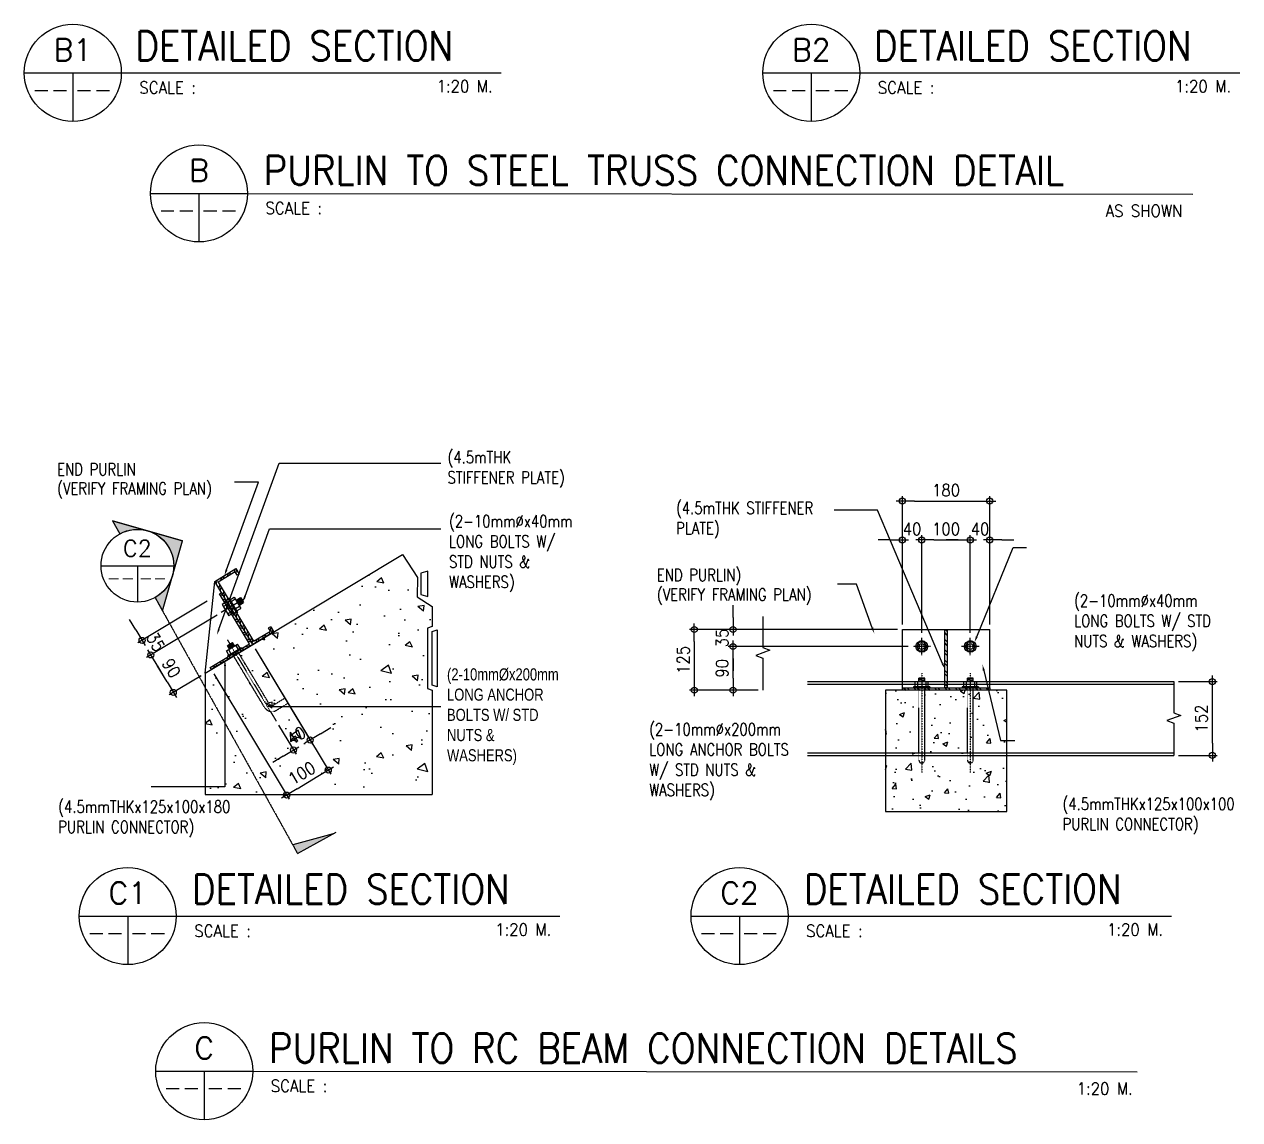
# Model space of a CAD drawing. Header units: millimetres. Extents: x -1 to 5622, y 0 to 9442.
# Drawn here: x 397 to 5408, y 0 to 4514 of the extents above; entities that cross this region are included whole.
import ezdxf
from ezdxf.enums import TextEntityAlignment as Align

# ---------------------------------------------------------------- set-up
doc = ezdxf.new("R2010")
doc.units = ezdxf.units.MM
for name, pattern in [('CENTER2', [1.125, 0.75, -0.125, 0.125, -0.125]), ('HIDDEN', [0.375, 0.25, -0.125]), ('PHANTOM', [2.5, 1.25, -0.25, 0.25, -0.25, 0.25, -0.25])]:
    doc.linetypes.add(name, pattern=pattern)
for name, color, linetype in [('1R', 1, 'Continuous'), ('4C', 4, 'Continuous'), ('8G', 8, 'Continuous'), ('S-ANNO-DIMS', 1, 'Continuous'), ('S-ANNO-TEXT', 3, 'Continuous'), ('S-BEAM-CONC', 3, 'Continuous'), ('S-BEAM-CONC-PATT', 181, 'Continuous'), ('S-BOLT', 2, 'Continuous'), ('S-MCUT', 1, 'Continuous'), ('S-PLTE', 3, 'Continuous'), ('S-PRLN-SECT', 5, 'Continuous'), ('TG', 3, 'Continuous'), ('TITLE', 7, 'Continuous')]:
    doc.layers.add(name, color=color, linetype=linetype)
doc.styles.add('2T-10', font='romans.shx', dxfattribs={"width": 0.8, "height": 25})
doc.styles.add('ROMANS', font='romans.shx', dxfattribs={"width": 0.9})
doc.dimstyles.new('DIM20', dxfattribs={"dimscale": 20, "dimtxt": 2.5, "dimasz": 2.5, "dimexe": 1, "dimexo": 1, "dimgap": 1, "dimtad": 1, "dimdec": 0, "dimzin": 0, "dimdsep": 46, "dimtxsty": 'ROMANS', "dimblk": 'DIM1', "dimcen": 1, "dimclrd": 8, "dimclre": 8, "dimclrt": 3, "dimadec": 0, "dimazin": 0, "dimtfac": 1, "dimtdec": 0, "dimtofl": 0, "dimtmove": 0, "dimatfit": 3, "dimfxl": 1, "dimtolj": 1, "dimtzin": 0, "dimarcsym": 0})

# ---------------------------------------------------------------- blocks, each defined once
blk = doc.blocks.new('S-STLCUT')
at = {"layer": 'S-MCUT'}
blk.add_lwpolyline([(0, 1), (0, 0.578), (0.095, 0.542), (-0.095, 0.472), (0, 0.436), (0, 0)], dxfattribs=at)
blk = doc.blocks.new('S-BOLT')
at = {"layer": 'S-BOLT', "color": 8, "linetype": 'CENTER2', "ltscale": 0.3}
for p, q in [((2.4, 0), (-2.4, 0)), ((0, -2.4), (0, 2.4))]:
    blk.add_line(p, q, dxfattribs=at)
at = {"layer": 'S-BOLT'}
blk.add_lwpolyline([(1.38, 0), (0.69, 1.19), (-0.69, 1.19), (-1.38, 0), (-0.69, -1.19), (0.69, -1.19)], close=True, dxfattribs=at)
at = {"layer": 'S-BOLT', "color": 1}
blk.add_circle((0, 0), 1.6, dxfattribs=at)
at = {"layer": 'S-BOLT'}
blk.add_circle((0, 0), 0.8, dxfattribs=at)
blk = doc.blocks.new('DIM1')
at = {"color": 0}
blk.add_line((-1, 0), (0.5, 0), dxfattribs=at)
at = {"color": 3}
blk.add_circle((0, 0), 0.25, dxfattribs=at)
blk = doc.blocks.new('*D47')
at = {"layer": 'DEFPOINTS', "color": 0, "transparency": 16777216}
for p in [(4017.4, 2020.1), (3159.2, 1770.1), (3442.4, 1770.1)]:
    blk.add_point(p, dxfattribs=at)
at = {"layer": 'S-ANNO-DIMS', "color": 8, "lineweight": -2, "transparency": 16777216}
for p, q in [((3997.4, 2020.1), (3139.2, 2020.1)), ((3159.2, 1970.1), (3159.2, 1820.1)), ((3422.4, 1770.1), (3139.2, 1770.1))]:
    blk.add_line(p, q, dxfattribs=at)
at = {"layer": 'S-ANNO-DIMS', "color": 8, "lineweight": -2, "transparency": 16777216, "xscale": 50, "yscale": 50, "zscale": 50}
for p, rotation in [((3159.2, 2020.1), 90), ((3159.2, 1770.1), 270)]:
    blk.add_blockref('DIM1', p, dxfattribs=dict(at, rotation=rotation))
at = {"layer": 'S-ANNO-DIMS', "color": 3, "transparency": 16777216, "insert": (3114.2, 1895.1), "char_height": 50, "attachment_point": 5, "rotation": 90, "style": 'ROMANS'}
blk.add_mtext('\\A1;125', dxfattribs=at)
blk = doc.blocks.new('*D48')
at = {"layer": 'DEFPOINTS', "color": 0, "transparency": 16777216}
for p in [(4377.4, 2389.3), (4377.4, 2020.1), (4297.4, 1986.1)]:
    blk.add_point(p, dxfattribs=at)
at = {"layer": 'S-ANNO-DIMS', "color": 8, "lineweight": -2, "transparency": 16777216}
for p, q in [((4297.4, 2006.1), (4297.4, 2409.3)), ((4377.4, 2040.1), (4377.4, 2409.3)), ((4247.4, 2389.3), (4197.4, 2389.3)), ((4427.4, 2389.3), (4477.4, 2389.3))]:
    blk.add_line(p, q, dxfattribs=at)
at = {"layer": 'S-ANNO-DIMS', "color": 8, "lineweight": -2, "transparency": 16777216, "xscale": 50, "yscale": 50, "zscale": 50}
blk.add_blockref('DIM1', (4297.4, 2389.3), dxfattribs=at)
at = {"layer": 'S-ANNO-DIMS', "color": 8, "lineweight": -2, "transparency": 16777216, "xscale": 50, "yscale": 50, "zscale": 50, "rotation": 180}
blk.add_blockref('DIM1', (4377.4, 2389.3), dxfattribs=at)
at = {"layer": 'S-ANNO-DIMS', "color": 3, "transparency": 16777216, "insert": (4337.4, 2434.3), "char_height": 50, "attachment_point": 5, "style": 'ROMANS'}
blk.add_mtext('\\A1;40', dxfattribs=at)
blk = doc.blocks.new('*D49')
at = {"layer": 'DEFPOINTS', "color": 0, "transparency": 16777216}
for p in [(4297.4, 2389.3), (4097.4, 1986.1), (4297.4, 1986.1)]:
    blk.add_point(p, dxfattribs=at)
at = {"layer": 'S-ANNO-DIMS', "color": 8, "lineweight": -2, "transparency": 16777216}
for p, q in [((4097.4, 2006.1), (4097.4, 2409.3)), ((4297.4, 2006.1), (4297.4, 2409.3)), ((4147.4, 2389.3), (4247.4, 2389.3))]:
    blk.add_line(p, q, dxfattribs=at)
at = {"layer": 'S-ANNO-DIMS', "color": 8, "lineweight": -2, "transparency": 16777216, "xscale": 50, "yscale": 50, "zscale": 50, "rotation": 180}
blk.add_blockref('DIM1', (4097.4, 2389.3), dxfattribs=at)
at = {"layer": 'S-ANNO-DIMS', "color": 8, "lineweight": -2, "transparency": 16777216, "xscale": 50, "yscale": 50, "zscale": 50}
blk.add_blockref('DIM1', (4297.4, 2389.3), dxfattribs=at)
at = {"layer": 'S-ANNO-DIMS', "color": 3, "transparency": 16777216, "insert": (4197.4, 2434.3), "char_height": 50, "attachment_point": 5, "style": 'ROMANS'}
blk.add_mtext('\\A1;100', dxfattribs=at)
blk = doc.blocks.new('*D50')
at = {"layer": 'DEFPOINTS', "color": 0, "transparency": 16777216}
for p in [(4377.4, 2549.3), (4017.4, 2020.1), (4377.4, 2020.1)]:
    blk.add_point(p, dxfattribs=at)
at = {"layer": 'S-ANNO-DIMS', "color": 8, "lineweight": -2, "transparency": 16777216}
for p, q in [((4017.4, 2040.1), (4017.4, 2569.3)), ((4377.4, 2040.1), (4377.4, 2569.3)), ((4067.4, 2549.3), (4327.4, 2549.3))]:
    blk.add_line(p, q, dxfattribs=at)
at = {"layer": 'S-ANNO-DIMS', "color": 8, "lineweight": -2, "transparency": 16777216, "xscale": 50, "yscale": 50, "zscale": 50, "rotation": 180}
blk.add_blockref('DIM1', (4017.4, 2549.3), dxfattribs=at)
at = {"layer": 'S-ANNO-DIMS', "color": 8, "lineweight": -2, "transparency": 16777216, "xscale": 50, "yscale": 50, "zscale": 50}
blk.add_blockref('DIM1', (4377.4, 2549.3), dxfattribs=at)
at = {"layer": 'S-ANNO-DIMS', "color": 3, "transparency": 16777216, "insert": (4197.4, 2594.3), "char_height": 50, "attachment_point": 5, "style": 'ROMANS'}
blk.add_mtext('\\A1;180', dxfattribs=at)
blk = doc.blocks.new('*D51')
at = {"layer": 'DEFPOINTS', "color": 0, "transparency": 16777216}
for p in [(4097.4, 2389.3), (4017.4, 2020.1), (4097.4, 1986.1)]:
    blk.add_point(p, dxfattribs=at)
at = {"layer": 'S-ANNO-DIMS', "color": 8, "lineweight": -2, "transparency": 16777216}
for p, q in [((4017.4, 2040.1), (4017.4, 2409.3)), ((4097.4, 2006.1), (4097.4, 2409.3)), ((3967.4, 2389.3), (3917.4, 2389.3)), ((4147.4, 2389.3), (4197.4, 2389.3))]:
    blk.add_line(p, q, dxfattribs=at)
at = {"layer": 'S-ANNO-DIMS', "color": 8, "lineweight": -2, "transparency": 16777216, "xscale": 50, "yscale": 50, "zscale": 50}
blk.add_blockref('DIM1', (4017.4, 2389.3), dxfattribs=at)
at = {"layer": 'S-ANNO-DIMS', "color": 8, "lineweight": -2, "transparency": 16777216, "xscale": 50, "yscale": 50, "zscale": 50, "rotation": 180}
blk.add_blockref('DIM1', (4097.4, 2389.3), dxfattribs=at)
at = {"layer": 'S-ANNO-DIMS', "color": 3, "transparency": 16777216, "insert": (4057.4, 2434.3), "char_height": 50, "attachment_point": 5, "style": 'ROMANS'}
blk.add_mtext('\\A1;40', dxfattribs=at)
blk = doc.blocks.new('*D52')
at = {"layer": 'DEFPOINTS', "color": 0, "transparency": 16777216}
for p in [(3319.2, 2020.1), (4017.4, 2020.1), (4061.4, 1950.1)]:
    blk.add_point(p, dxfattribs=at)
at = {"layer": 'S-ANNO-DIMS', "color": 8, "lineweight": -2, "transparency": 16777216}
for p, q in [((3319.2, 2070.1), (3319.2, 2120.1)), ((3997.4, 2020.1), (3299.2, 2020.1)), ((4041.4, 1950.1), (3299.2, 1950.1)), ((3319.2, 1900.1), (3319.2, 1850.1))]:
    blk.add_line(p, q, dxfattribs=at)
at = {"layer": 'S-ANNO-DIMS', "color": 8, "lineweight": -2, "transparency": 16777216, "xscale": 50, "yscale": 50, "zscale": 50}
for p, rotation in [((3319.2, 2020.1), 270), ((3319.2, 1950.1), 90)]:
    blk.add_blockref('DIM1', p, dxfattribs=dict(at, rotation=rotation))
at = {"layer": 'S-ANNO-DIMS', "color": 3, "transparency": 16777216, "insert": (3274.2, 1985.1), "char_height": 50, "attachment_point": 5, "rotation": 90, "style": 'ROMANS'}
blk.add_mtext('\\A1;35', dxfattribs=at)
blk = doc.blocks.new('*D36')
at = {"layer": 'DEFPOINTS', "color": 0, "transparency": 16777216}
for p in [(5136.3, 1805.3), (5295.4, 1805.3), (5136.3, 1501.3)]:
    blk.add_point(p, dxfattribs=at)
at = {"layer": 'S-ANNO-DIMS', "color": 8, "lineweight": -2, "transparency": 16777216}
for p, q in [((5156.3, 1805.3), (5315.4, 1805.3)), ((5295.4, 1551.3), (5295.4, 1755.3)), ((5156.3, 1501.3), (5315.4, 1501.3))]:
    blk.add_line(p, q, dxfattribs=at)
at = {"layer": 'S-ANNO-DIMS', "color": 8, "lineweight": -2, "transparency": 16777216, "xscale": 50, "yscale": 50, "zscale": 50}
for p, rotation in [((5295.4, 1805.3), 90), ((5295.4, 1501.3), 270)]:
    blk.add_blockref('DIM1', p, dxfattribs=dict(at, rotation=rotation))
at = {"layer": 'S-ANNO-DIMS', "color": 3, "transparency": 16777216, "insert": (5250.4, 1653.3), "char_height": 50, "attachment_point": 5, "rotation": 90, "style": 'ROMANS'}
blk.add_mtext('\\A1;152', dxfattribs=at)
blk = doc.blocks.new('*D53')
at = {"layer": 'DEFPOINTS', "color": 0, "transparency": 16777216}
for p in [(3319.2, 1950.1), (4061.4, 1950.1), (3442.4, 1770.1)]:
    blk.add_point(p, dxfattribs=at)
at = {"layer": 'S-ANNO-DIMS', "color": 8, "lineweight": -2, "transparency": 16777216}
for p, q in [((4041.4, 1950.1), (3299.2, 1950.1)), ((3319.2, 1820.1), (3319.2, 1900.1)), ((3422.4, 1770.1), (3299.2, 1770.1))]:
    blk.add_line(p, q, dxfattribs=at)
at = {"layer": 'S-ANNO-DIMS', "color": 8, "lineweight": -2, "transparency": 16777216, "xscale": 50, "yscale": 50, "zscale": 50}
for p, rotation in [((3319.2, 1950.1), 90), ((3319.2, 1770.1), 270)]:
    blk.add_blockref('DIM1', p, dxfattribs=dict(at, rotation=rotation))
at = {"layer": 'S-ANNO-DIMS', "color": 3, "transparency": 16777216, "insert": (3274.2, 1860.1), "char_height": 50, "attachment_point": 5, "rotation": 90, "style": 'ROMANS'}
blk.add_mtext('\\A1;90', dxfattribs=at)
blk = doc.blocks.new('*D37')
at = {"layer": 'DEFPOINTS', "color": 0, "transparency": 16777216}
for p in [(1339.2, 1958.1), (1435.1, 1643.1), (1575.5, 1564.8)]:
    blk.add_point(p, dxfattribs=at)
at = {"layer": 'S-ANNO-DIMS', "color": 8, "lineweight": -2, "transparency": 16777216}
for p, q in [((1349.5, 1940.9), (1585.8, 1547.7)), ((1445.4, 1626), (1517.2, 1506.5)), ((1618.4, 1590.6), (1661.2, 1616.3)), ((1464.1, 1497.8), (1421.2, 1472.1))]:
    blk.add_line(p, q, dxfattribs=at)
at = {"layer": 'S-ANNO-DIMS', "color": 8, "lineweight": -2, "transparency": 16777216, "xscale": 50, "yscale": 50, "zscale": 50}
for p, rotation in [((1575.5, 1564.8), 210.9999999989224), ((1506.9, 1523.6), 30.99999999892235)]:
    blk.add_blockref('DIM1', p, dxfattribs=dict(at, rotation=rotation))
at = {"layer": 'S-ANNO-DIMS', "color": 3, "transparency": 16777216, "insert": (1518, 1582.8), "char_height": 50, "attachment_point": 5, "rotation": 31, "style": 'ROMANS'}
blk.add_mtext('\\A1;40', dxfattribs=at)
blk = doc.blocks.new('*D54')
at = {"layer": 'DEFPOINTS', "color": 0, "transparency": 16777216}
for p in [(1339.2, 1958.1), (1167.8, 1855.1), (1650, 1440.8)]:
    blk.add_point(p, dxfattribs=at)
at = {"layer": 'S-ANNO-DIMS', "color": 8, "lineweight": -2, "transparency": 16777216}
for p, q in [((1349.5, 1940.9), (1660.3, 1423.7)), ((1178.1, 1837.9), (1488.9, 1320.7)), ((1521.4, 1363.6), (1607.1, 1415.1))]:
    blk.add_line(p, q, dxfattribs=at)
at = {"layer": 'S-ANNO-DIMS', "color": 8, "lineweight": -2, "transparency": 16777216, "xscale": 50, "yscale": 50, "zscale": 50}
for p, rotation in [((1650, 1440.8), 30.99999999892233), ((1478.6, 1337.8), 210.9999999989224)]:
    blk.add_blockref('DIM1', p, dxfattribs=dict(at, rotation=rotation))
at = {"layer": 'S-ANNO-DIMS', "color": 3, "transparency": 16777216, "insert": (1541.1, 1427.9), "char_height": 50, "attachment_point": 5, "rotation": 31, "style": 'ROMANS'}
blk.add_mtext('\\A1;100', dxfattribs=at)
blk = doc.blocks.new('*D55')
at = {"layer": 'DEFPOINTS', "color": 0, "transparency": 16777216}
for p in [(1167.6, 2146.6), (1208.8, 2089.7), (882.5, 1975.3)]:
    blk.add_point(p, dxfattribs=at)
at = {"layer": 'S-ANNO-DIMS', "color": 8, "lineweight": -2, "transparency": 16777216}
for p, q in [((1150.5, 2136.3), (865.3, 1965)), ((856.7, 2018.1), (831, 2061)), ((1191.6, 2079.4), (901.4, 1905)), ((944.3, 1872.4), (970, 1829.6))]:
    blk.add_line(p, q, dxfattribs=at)
at = {"layer": 'S-ANNO-DIMS', "color": 8, "lineweight": -2, "transparency": 16777216, "xscale": 50, "yscale": 50, "zscale": 50}
for p, rotation in [((882.5, 1975.3), 301.0000000001846), ((918.5, 1915.3), 121.0000000001846)]:
    blk.add_blockref('DIM1', p, dxfattribs=dict(at, rotation=rotation))
at = {"layer": 'S-ANNO-DIMS', "color": 3, "transparency": 16777216, "insert": (939.1, 1968.5), "char_height": 50, "attachment_point": 5, "rotation": 301, "style": 'ROMANS'}
blk.add_mtext('\\A1;35', dxfattribs=at)
blk = doc.blocks.new('*D56')
at = {"layer": 'DEFPOINTS', "color": 0, "transparency": 16777216}
for p in [(1208.8, 2089.7), (918.5, 1915.3), (1142.6, 1839.9)]:
    blk.add_point(p, dxfattribs=at)
at = {"layer": 'S-ANNO-DIMS', "color": 8, "lineweight": -2, "transparency": 16777216}
for p, q in [((1191.6, 2079.4), (901.4, 1905)), ((985.5, 1803.8), (944.3, 1872.4)), ((1125.5, 1829.6), (994.1, 1750.7))]:
    blk.add_line(p, q, dxfattribs=at)
at = {"layer": 'S-ANNO-DIMS', "color": 8, "lineweight": -2, "transparency": 16777216, "xscale": 50, "yscale": 50, "zscale": 50}
for p, rotation in [((918.5, 1915.3), 121.0000000001846), ((1011.2, 1761), 301.0000000001846)]:
    blk.add_blockref('DIM1', p, dxfattribs=dict(at, rotation=rotation))
at = {"layer": 'S-ANNO-DIMS', "color": 3, "transparency": 16777216, "insert": (1003.4, 1861.3), "char_height": 50, "attachment_point": 5, "rotation": 301, "style": 'ROMANS'}
blk.add_mtext('\\A1;90', dxfattribs=at)
blk = doc.blocks.new('CIR')
at = {"layer": 'TITLE', "color": 2}
for p, q in [((0, 0), (20, 0)), ((10, 0), (10, -10))]:
    blk.add_line(p, q, dxfattribs=at)
blk.add_circle((10, 0), 10, dxfattribs=at)
at = {"layer": 'TITLE', "color": 5, "style": 'ROMANS'}
blk.add_attdef('A', text='', height=4.5, dxfattribs=at).set_placement((10, 4.75), align=Align.MIDDLE)
at = {"layer": 'TITLE', "color": 2, "style": 'ROMANS'}
for width, p, p2 in [(1.138397, (1.58, -4.68), (9.3, -4.68)), (1.147089, (10.36, -4.68), (18.14, -4.68))]:
    blk.add_attdef('S-1', text='', height=2.5, dxfattribs=dict(at, width=width)).set_placement(p, p2, align=Align.FIT)

msp = doc.modelspace()

# ---------------------------------------------------------------- hatches: boundary and pattern name
at = {"layer": '1R'}
h = msp.add_hatch(dxfattribs=at)
h.set_pattern_fill('ANSI32', color=256, scale=60, angle=31, style=0)
h.set_pattern_definition([(76, (111338.617, 41870.92), (-21.831654, 5.4432427), []), (76, (111347.709, 41876.383), (-21.831654, 5.4432427), [])])
h.paths.add_polyline_path([(1412.9, 2032.7), (1426.3, 2010.4), (1339.2, 1958.1), (1182.6, 2218.6), (1269.7, 2271), (1283.1, 2248.7), (1274.6, 2243.5), (1266.3, 2257.3), (1196.4, 2215.2), (1342.6, 1971.8), (1412.6, 2013.8), (1404.3, 2027.5)])
h = msp.add_hatch(dxfattribs=at)
h.set_pattern_fill('ANSI32', color=256, scale=60, angle=90, style=0)
h.set_pattern_definition([(166, (1132.643, 1833.945), (-5.4432, -21.8317), []), (166, (1127.18, 1843.037), (-5.4432, -21.8317), [])])
h.paths.add_polyline_path([(1210.5, 2172.4), (1201.9, 2167.2), (1325.5, 1961.5), (1162.6, 1863.6), (1167.8, 1855.1), (1339.2, 1958.1)])
h = msp.add_hatch(dxfattribs=at)
h.set_pattern_fill('ANSI32', color=256, scale=80, angle=90, style=0)
h.set_pattern_definition([(135, (-814.345, -325.923), (-21.2132, -21.2132), []), (135, (-814.345, -311.78), (-21.2132, -21.2132), [])])
h.paths.add_polyline_path([(4202.4, 2020.1), (4192.4, 2020.1), (4192.4, 1780.1), (4202.4, 1780.1)])
h = msp.add_hatch(dxfattribs=at)
h.set_pattern_fill('ANSI32', color=256, scale=80, angle=90, style=0)
h.set_pattern_definition([(135, (1829.942, -58.046), (-21.2132, -21.2132), []), (135, (1829.942, -43.904), (-21.2132, -21.2132), [])])
h.paths.add_polyline_path([(4017.4, 1780.1), (4377.4, 1780.1), (4377.4, 1770.1), (4017.4, 1770.1)])
at = {"layer": 'S-BEAM-CONC-PATT'}
h = msp.add_hatch(dxfattribs=at)
h.set_pattern_fill('AR-CONC', color=8, scale=40, style=0)
h.set_pattern_definition([(169.105, (936.22, 2151.9), (-117.623, 262.886), [30, -330]), (114.105, (936.22, 2151.9), (-235.89, -194.843), [24, -264]), (219.557, (926.42, 2173.8), (-353.51, 68.04), [25.496, -280.457]), (165.29, (866.32, 2112.98), (-149.8, 405.2), [45, -495]), (215.74, (853.84, 2146.74), (-522.3, 137.13), [38.24, -420.69]), (110.29, (866.3, 2112.98), (-522.3, 137.13), [36, -396]), (140.105, (864.34, 2157.65), (24.574, 286.95), [30, -330]), (85.105, (864.34, 2157.65), (-300.774, -56.05), [24, -264]), (190.557, (866.4, 2181.57), (-276.2, 230.897), [25.496, -280.457]), (156.605, (936.22, 2151.89), (-118.7094, -60.52), [0, -260.8, 0, -268, 0, -265]), (126.605, (936.22, 2151.89), (-189.028, 15.201), [0, -152.8, 0, -254.8, 0, -101]), (86.605, (979.61, 2073.95), (-95.981, 190.955), [0, -100, 0, -312, 0, -414]), (76.605, (999.06, 2039), (-148.454, 184.341), [0, -130, 0, -207.2, 0, -294])])
h.paths.add_polyline_path([(2078.9, 1339.9), (2078.9, 1769.6), (2058.7, 1777.5), (2058.7, 2025.2), (2078.9, 2033.1), (2078.9, 2114.7), (2016.4, 2154.2), (2018, 2234.8), (1955.9, 2328.6), (1142.6, 1839.9), (1142.6, 1339.9)])
h = msp.add_hatch(dxfattribs=at)
h.set_pattern_fill('AR-CONC', color=8, scale=30, style=0)
h.set_pattern_definition([(50, (-814.35, -213.9), (215.178, -18.8256), [22.5, -247.5]), (355, (-814.35, -213.9), (-41.625, 225.658), [18, -198]), (100.4514, (-796.41, -215.47), (173.553, 206.832), [19.122, -210.343]), (46.184, (-814.35, -153.9), (320.172, -49.656), [33.75, -371.25]), (96.6356, (-787.66, -158.04), (280.399, 292.235), [28.683, -315.514]), (351.184, (-814.35, -153.9), (280.399, 292.236), [27, -297]), (21, (-784.35, -168.9), (179.072, -120.7857), [22.5, -247.5]), (326, (-784.35, -168.9), (72.995, 217.545), [18, -198]), (71.4514, (-769.42, -178.97), (252.067, 96.759), [19.122, -210.343]), (37.5, (-814.345, -213.9), (3.648, 99.8682), [0, -195.6, 0, -201, 0, -198.75]), (7.5, (-814.35, -213.9), (78.9209, 118.3235), [0, -114.6, 0, -191.1, 0, -75.75]), (327.5, (-881.245, -213.9), (160.1467, -6.7665), [0, -75, 0, -234, 0, -310.5]), (317.5, (-911.25, -213.9), (174.956, 30.0315), [0, -97.5, 0, -155.4, 0, -220.5])])
h.paths.add_polyline_path([(4447.4, 1270.1), (4447.4, 1770.1), (3947.4, 1770.1), (3947.4, 1270.1)])
at = {"layer": 'TITLE'}
h = msp.add_hatch(color=2, dxfattribs=at)
h.paths.add_polyline_path([(1048.6, 2386.1), (904.3, 2427.2, -0.414214), (1007.5, 2241.9)])
h.paths.add_polyline_path([(904.3, 2427.2), (760.1, 2468.3), (790.3, 2414, -0.198912)])
h.paths.add_polyline_path([(1007.5, 2241.9, -0.198912), (936.2, 2151.9), (966.4, 2097.6)])

# ---------------------------------------------------------------- linework, layer by layer
at = {"layer": '4C'}
msp.add_lwpolyline([(1412.9, 2032.7), (1426.3, 2010.4), (1339.2, 1958.1), (1182.6, 2218.6), (1269.7, 2271), (1283.1, 2248.7), (1274.6, 2243.5), (1266.3, 2257.3), (1196.4, 2215.2), (1342.6, 1971.8), (1412.6, 2013.8), (1404.3, 2027.5)], close=True, dxfattribs=at)
msp.add_lwpolyline([(1339.2, 1958.1), (1167.8, 1855.1), (1162.6, 1863.6), (1325.5, 1961.5), (1201.9, 2167.2), (1210.5, 2172.4)], dxfattribs=at)
at = {"layer": '8G'}
msp.add_line((1306.5, 2148.4), (1208.8, 2089.7), dxfattribs=at)
at = {"layer": '8G', "extrusion": (0, 0, -1)}
for points in [[(-1199.4, 2021.3), (-1448.3, 2705.1), (-2114.8, 2705.1)], [(-1307.1, 2158), (-1407.7, 2434.5), (-2114.8, 2434.5)], [(-4323.9, 1990.1), (-4474.6, 2357.8), (-4528.9, 2357.8)]]:
    msp.add_lwpolyline(points, dxfattribs=at)
at = {"layer": '8G'}
for points in [[(1230.5, 2265.8), (1361.9, 2626.8), (1263, 2626.8)], [(4182.7, 1880.2), (3914.9, 2512.5), (3736.4, 2512.5)], [(3893.1, 2027.2), (3827.7, 2206.7), (3750.1, 2206.7)], [(1224.3, 1869.6), (1224.3, 1371.3), (920.5, 1371.3)], [(4353.1, 1851.6), (4421.4, 1562), (4481.4, 1562)], [(1416.8, 1702.6), (2114.8, 1702.6)], [(4260.4, 1510.5), (3751, 1510.5)], [(4060.4, 1510.5), (3751, 1510.5)]]:
    msp.add_lwpolyline(points, dxfattribs=at)
for points in [[(1234.5, 2264.4), (1222, 2242.3), (1226.6, 2267.2)], [(3897, 2028.6), (3901.6, 2003.7), (3889.2, 2025.8)], [(1220.1, 1869.6), (1224.3, 1894.6), (1228.5, 1869.6)], [(4186.5, 1881.8), (4192.4, 1857.2), (4178.8, 1878.6)], [(4349.1, 1850.6), (4347.4, 1875.9), (4357.2, 1852.5)], [(1416.8, 1698.4), (1391.8, 1702.6), (1416.8, 1706.8)], [(4060.4, 1514.6), (4085.4, 1510.5), (4060.4, 1506.3)], [(4260.4, 1514.6), (4285.4, 1510.5), (4260.4, 1506.3)]]:
    msp.add_solid(points, dxfattribs=at)
at = {"layer": '8G', "extrusion": (0, 0, -1)}
for points in [[(-1303.1, 2159.5), (-1298.5, 2134.6), (-1311, 2156.6)], [(-1195.5, 2022.7), (-1190.9, 1997.8), (-1203.3, 2019.9)], [(-4320.1, 1991.7), (-4314.5, 1967), (-4327.8, 1988.6)]]:
    msp.add_solid(points, dxfattribs=at)
at = {"layer": 'S-BEAM-CONC'}
for p, q in [((1142.6, 1839.9), (1955.9, 2328.6)), ((1142.6, 1839.9), (1182.6, 2218.6)), ((1142.6, 1839.9), (1142.6, 1339.9)), ((1142.6, 1339.9), (2078.9, 1339.9))]:
    msp.add_line(p, q, dxfattribs=at)
msp.add_lwpolyline([(4447.4, 1270.1), (4447.4, 1770.1), (3947.4, 1770.1), (3947.4, 1270.1)], close=True, dxfattribs=at)
at = {"layer": 'S-BOLT', "color": 1}
for p, q in [((1229.2, 2133.3), (1212.1, 2123)), ((1212.1, 2123), (1239.8, 2077)), ((1217, 2114.8), (1234.2, 2125.1)), ((1225.8, 2139.1), (1229.2, 2141.1)), ((1225.8, 2139.1), (1260.4, 2081.5)), ((1229.2, 2141.1), (1263.8, 2083.6)), ((1241.2, 2148.3), (1237.8, 2146.3)), ((1237.8, 2146.3), (1272.4, 2088.8)), ((1241.2, 2148.3), (1275.8, 2090.8)), ((1244.7, 2142.6), (1261.8, 2152.9)), ((1266.7, 2144.7), (1249.6, 2134.4)), ((1261.8, 2152.9), (1289.5, 2106.9)), ((1284.6, 2115), (1267.4, 2104.7)), ((1269.5, 2140.2), (1288.3, 2151.5)), ((1272.3, 2096.5), (1289.5, 2106.9)), ((1281.8, 2119.6), (1300.7, 2130.9)), ((1288.3, 2151.5), (1300.7, 2130.9)), ((1234.9, 2085.1), (1252, 2095.5)), ((1256.9, 2087.3), (1239.8, 2077)), ((1260.4, 2081.5), (1263.8, 2083.6)), ((1275.8, 2090.8), (1272.4, 2088.8)), ((1230.1, 1932.2), (1276.1, 1959.8)), ((1234.6, 1953.5), (1255.2, 1965.9)), ((1263.4, 1952.2), (1255.2, 1965.9)), ((1268, 1954.9), (1278.3, 1937.8)), ((1286.4, 1942.7), (1276.1, 1959.8)), ((1240.4, 1915), (1230.1, 1932.2)), ((1242.8, 1939.8), (1234.6, 1953.5)), ((1234.7, 1911.6), (1292.2, 1946.1)), ((1234.7, 1911.6), (1236.7, 1908.2)), ((1236.7, 1908.2), (1294.2, 1942.7)), ((1238.3, 1937.1), (1248.6, 1919.9)), ((1292.2, 1946.1), (1294.2, 1942.7)), ((4070.6, 1784.1), (4070.6, 1804.1)), ((4124.3, 1804.1), (4070.6, 1804.1)), ((4080.1, 1804.1), (4080.1, 1784.1)), ((4109.4, 1820.1), (4085.4, 1820.1)), ((4085.4, 1804.1), (4085.4, 1820.1)), ((4109.4, 1804.1), (4109.4, 1820.1)), ((4114.7, 1804.1), (4114.7, 1784.1)), ((4124.3, 1784.1), (4124.3, 1804.1)), ((4270.6, 1784.1), (4270.6, 1804.1)), ((4324.3, 1804.1), (4270.6, 1804.1)), ((4280.1, 1804.1), (4280.1, 1784.1)), ((4309.4, 1820.1), (4285.4, 1820.1)), ((4285.4, 1804.1), (4285.4, 1820.1)), ((4309.4, 1804.1), (4309.4, 1820.1)), ((4314.7, 1804.1), (4314.7, 1784.1)), ((4324.3, 1784.1), (4324.3, 1804.1)), ((4063.9, 1784.1), (4063.9, 1780.1)), ((4131, 1784.1), (4063.9, 1784.1)), ((4131, 1780.1), (4063.9, 1780.1)), ((4131, 1784.1), (4131, 1780.1)), ((4263.9, 1784.1), (4263.9, 1780.1)), ((4331, 1784.1), (4263.9, 1784.1)), ((4331, 1780.1), (4263.9, 1780.1)), ((4331, 1784.1), (4331, 1780.1))]:
    msp.add_line(p, q, dxfattribs=at)
at = {"layer": 'S-BOLT', "color": 1, "linetype": 'HIDDEN', "ltscale": 0.01}
for p, q in [((1240.3, 2122.6), (1248.9, 2127.8)), ((1252.7, 2102.1), (1261.3, 2107.2))]:
    msp.add_line(p, q, dxfattribs=at)
at = {"layer": 'S-BOLT', "color": 8}
for p, q in [((1272.7, 2142.1), (1283, 2120.3)), ((1276.5, 2144.4), (1286.9, 2122.6)), ((1280.3, 2146.6), (1290.7, 2124.9)), ((1284, 2148.9), (1294.4, 2127.1)), ((1287.7, 2151.1), (1298.1, 2129.4)), ((1235.9, 1951.4), (1257.7, 1961.7)), ((1238.2, 1947.6), (1259.9, 1958)), ((1240.5, 1943.7), (1262.2, 1954.1)), ((4109.4, 1817.6), (4085.4, 1815.3)), ((4109.4, 1813.2), (4085.4, 1810.9)), ((4109.4, 1808.7), (4085.4, 1806.4)), ((4309.4, 1817.6), (4285.4, 1815.3)), ((4309.4, 1813.2), (4285.4, 1810.9)), ((4309.4, 1808.7), (4285.4, 1806.4))]:
    msp.add_line(p, q, dxfattribs=at)
at = {"layer": 'S-BOLT', "color": 8, "linetype": 'CENTER2', "ltscale": 0.05}
for p, q in [((1234.6, 1976.9), (1435.1, 1643.1)), ((4097.4, 1840.1), (4097.4, 1431.3)), ((4297.4, 1840.1), (4297.4, 1431.3))]:
    msp.add_line(p, q, dxfattribs=at)
at = {"layer": 'S-BOLT', "color": 1, "linetype": 'HIDDEN'}
for p, q in [((1387.1, 1699.8), (1255.2, 1919.3)), ((4109.4, 1482.1), (4109.4, 1780.1)), ((4309.4, 1482.1), (4309.4, 1780.1))]:
    msp.add_line(p, q, dxfattribs=at)
at = {"layer": 'S-BOLT', "color": 1, "linetype": 'HIDDEN', "ltscale": 0.7}
for p, q in [((4085.4, 1482.1), (4085.4, 1780.1)), ((4285.4, 1482.1), (4285.4, 1780.1))]:
    msp.add_line(p, q, dxfattribs=at)
msp.add_lwpolyline([(1387.1, 1699.8, 0.414214), (1436.5, 1687.5), (1484.5, 1716.3), (1472.1, 1736.9), (1424.1, 1708.1, -0.414214), (1407.6, 1712.2), (1275.8, 1931.6)], format="xyb", dxfattribs=at)
at = {"layer": 'S-BOLT', "color": 1, "linetype": 'HIDDEN'}
for centre in [(4097.4, 1482.1), (4297.4, 1482.1)]:
    msp.add_arc(centre, 12, 180, 0, dxfattribs=at)
at = {"layer": 'S-MCUT'}
msp.add_lwpolyline([(1955.9, 2328.6), (2018, 2234.8), (2016.4, 2154.2), (2078.9, 2114.7), (2078.9, 2033.1), (2058.7, 2025.2), (2058.7, 1777.5), (2078.9, 1769.6), (2078.9, 1339.9)], dxfattribs=at)
for points in [[(2061.1, 2260.5), (2032.1, 2252.6), (2032.1, 2163.9), (2061.1, 2156)], [(2078.9, 1791.3), (2078.9, 2011.4), (2099.1, 2019.3), (2099.1, 1783.4)]]:
    msp.add_lwpolyline(points, close=True, dxfattribs=at)
at = {"layer": 'S-PLTE'}
for p, q in [((4017.4, 1780.1), (4017.4, 2020.1)), ((4017.4, 2020.1), (4377.4, 2020.1)), ((4377.4, 1780.1), (4377.4, 2020.1))]:
    msp.add_line(p, q, dxfattribs=at)
at = {"layer": 'S-PLTE', "color": 4}
for points in [[(4202.4, 1780.1), (4192.4, 1780.1), (4192.4, 2020.1), (4202.4, 2020.1)], [(4017.4, 1780.1), (4377.4, 1780.1), (4377.4, 1770.1), (4017.4, 1770.1)]]:
    msp.add_lwpolyline(points, close=True, dxfattribs=at)
at = {"layer": 'S-PRLN-SECT', "color": 3}
for p, q in [((3626.3, 1805.3), (5136.3, 1805.3)), ((3626.3, 1501.3), (5136.3, 1501.3))]:
    msp.add_line(p, q, dxfattribs=at)
at = {"layer": 'S-PRLN-SECT', "color": 2, "linetype": 'HIDDEN'}
for p, q in [((3626.3, 1795.3), (5136.3, 1795.3)), ((3626.3, 1511.3), (5136.3, 1511.3))]:
    msp.add_line(p, q, dxfattribs=at)
at = {"layer": 'TITLE', "color": 2}
for p, q in [((397, 4314.2), (2363.2, 4314.4)), ((3441.9, 4314.2), (5408.2, 4314.4)), ((917.2, 3817.4), (5215.6, 3814.3)), ((760.1, 2468.3), (1048.6, 2386.1)), ((966.4, 2097.6), (1048.6, 2386.1)), ((1671.1, 1178.7), (1503.6, 1132.7)), ((1523.7, 1096.6), (1682.7, 1185.2)), ((623.4, 838.9), (2605, 839.1)), ((3146, 838.9), (5127.5, 839.1)), ((938.7, 200), (4984.8, 196.9))]:
    msp.add_line(p, q, dxfattribs=at)
at = {"layer": 'TITLE', "color": 5, "linetype": 'PHANTOM'}
msp.add_line((936.2, 2151.9), (1523.7, 1096.6), dxfattribs=at)
at = {"layer": 'TITLE', "color": 2}
msp.add_lwpolyline([(936.2, 2151.9), (966.4, 2097.6), (1048.6, 2386.1), (760.1, 2468.3), (790.3, 2414, -1)], format="xyb", close=True, dxfattribs=at)
msp.add_solid([(1503.6, 1132.7), (1523.7, 1096.6), (1503.6, 1132.7), (1682.7, 1185.2)], dxfattribs=at)

# ---------------------------------------------------------------- block references
for name, p, xscale, yscale, zscale in [('S-STLCUT', (3442.4, 1770.1), 304, 304, 304), ('S-BOLT', (4097.4, 1950.1), 15, 15, 15), ('S-BOLT', (4297.4, 1950.1), 15, 15, 15), ('S-STLCUT', (5136.3, 1501.3), 304, 304, 304)]:
    msp.add_blockref(name, p, dxfattribs=dict(xscale=xscale, yscale=yscale, zscale=zscale))
ref = msp.add_blockref('CIR', (397, 4314.2), dxfattribs=dict(at, xscale=20, yscale=20, zscale=20))
ref.add_attrib('A', 'B1', dxfattribs={"color": 5, "height": 90, "style": 'ROMANS'}).set_placement((597, 4409.2), align=Align.MIDDLE)
ref.add_attrib('S-1', '--', dxfattribs={"color": 2, "height": 50, "style": 'ROMANS', "width": 1.351846}).set_placement((428.5, 4220.6), (583, 4220.6), align=Align.FIT)
ref.add_attrib('S-1', '--', dxfattribs={"color": 2, "height": 50, "style": 'ROMANS', "width": 1.362168}).set_placement((604.2, 4220.6), (759.8, 4220.6), align=Align.FIT)
ref = msp.add_blockref('CIR', (3441.9, 4314.2), dxfattribs=dict(at, xscale=20, yscale=20, zscale=20))
ref.add_attrib('A', 'B2', dxfattribs={"color": 5, "height": 90, "style": 'ROMANS'}).set_placement((3641.9, 4409.2), align=Align.MIDDLE)
ref.add_attrib('S-1', '--', dxfattribs={"color": 2, "height": 50, "style": 'ROMANS', "width": 1.351846}).set_placement((3473.5, 4220.6), (3628, 4220.6), align=Align.FIT)
ref.add_attrib('S-1', '--', dxfattribs={"color": 2, "height": 50, "style": 'ROMANS', "width": 1.362168}).set_placement((3649.1, 4220.6), (3804.8, 4220.6), align=Align.FIT)
ref = msp.add_blockref('CIR', (917.2, 3817.4), dxfattribs=dict(at, xscale=20, yscale=20, zscale=20))
ref.add_attrib('A', 'B', dxfattribs={"color": 5, "height": 90, "style": 'ROMANS'}).set_placement((1117.2, 3912.5), align=Align.MIDDLE)
ref.add_attrib('S-1', '--', dxfattribs={"color": 2, "height": 50, "style": 'ROMANS', "width": 1.351846}).set_placement((948.7, 3723.8), (1103.2, 3723.8), align=Align.FIT)
ref.add_attrib('S-1', '--', dxfattribs={"color": 2, "height": 50, "style": 'ROMANS', "width": 1.362168}).set_placement((1124.4, 3723.8), (1280, 3723.8), align=Align.FIT)
ref = msp.add_blockref('CIR', (713.3, 2282.9), dxfattribs=dict(at, xscale=15.00000000000136, yscale=15.00000000000136, zscale=15.00000000000136))
ref.add_attrib('A', 'C2', dxfattribs={"color": 5, "height": 67.5, "style": 'ROMANS'}).set_placement((863.3, 2354.3), align=Align.MIDDLE)
ref.add_attrib('S-1', '--', dxfattribs={"color": 2, "height": 37.5, "style": 'ROMANS', "width": 1.351846}).set_placement((736.9, 2212.8), (852.8, 2212.8), align=Align.FIT)
ref.add_attrib('S-1', '--', dxfattribs={"color": 2, "height": 37.5, "style": 'ROMANS', "width": 1.362168}).set_placement((868.7, 2212.8), (985.4, 2212.8), align=Align.FIT)
ref = msp.add_blockref('CIR', (623.4, 838.9), dxfattribs=dict(at, xscale=20, yscale=20, zscale=20))
ref.add_attrib('A', 'C1', dxfattribs={"color": 5, "height": 90, "style": 'ROMANS'}).set_placement((823.4, 934), align=Align.MIDDLE)
ref.add_attrib('S-1', '--', dxfattribs={"color": 2, "height": 50, "style": 'ROMANS', "width": 1.351846}).set_placement((655, 745.3), (809.5, 745.3), align=Align.FIT)
ref.add_attrib('S-1', '--', dxfattribs={"color": 2, "height": 50, "style": 'ROMANS', "width": 1.362168}).set_placement((830.6, 745.3), (986.3, 745.3), align=Align.FIT)
ref = msp.add_blockref('CIR', (3146, 838.9), dxfattribs=dict(at, xscale=20, yscale=20, zscale=20))
ref.add_attrib('A', 'C2', dxfattribs={"color": 5, "height": 90, "style": 'ROMANS'}).set_placement((3346, 934), align=Align.MIDDLE)
ref.add_attrib('S-1', '--', dxfattribs={"color": 2, "height": 50, "style": 'ROMANS', "width": 1.351846}).set_placement((3177.6, 745.3), (3332.1, 745.3), align=Align.FIT)
ref.add_attrib('S-1', '--', dxfattribs={"color": 2, "height": 50, "style": 'ROMANS', "width": 1.362168}).set_placement((3353.2, 745.3), (3508.9, 745.3), align=Align.FIT)
ref = msp.add_blockref('CIR', (938.7, 200), dxfattribs=dict(at, xscale=20, yscale=20, zscale=20))
ref.add_attrib('A', 'C', dxfattribs={"color": 5, "height": 90, "style": 'ROMANS'}).set_placement((1138.7, 295.1), align=Align.MIDDLE)
ref.add_attrib('S-1', '--', dxfattribs={"color": 2, "height": 50, "style": 'ROMANS', "width": 1.351846}).set_placement((970.2, 106.4), (1124.7, 106.4), align=Align.FIT)
ref.add_attrib('S-1', '--', dxfattribs={"color": 2, "height": 50, "style": 'ROMANS', "width": 1.362168}).set_placement((1145.9, 106.4), (1301.5, 106.4), align=Align.FIT)

# ---------------------------------------------------------------- texts
at = {"layer": 'S-ANNO-TEXT', "style": '2T-10', "width": 0.8}
for s, p in [('END PURLIN', (532.2, 2655)), ('(VERIFY FRAMING PLAN)', (532.2, 2576.4))]:
    msp.add_text(s, height=50, dxfattribs=at).set_placement(p)
at = {"layer": 'S-ANNO-TEXT', "char_height": 50, "attachment_point": 4, "style": '2T-10'}
for s, insert in [('\\P(4.5mTHK\\PSTIFFENER PLATE)', (2141.8, 2721.6)), ('\\P(2-10mm%%Cx40mm\\PLONG BOLTS W/\\PSTD NUTS &\\PWASHERS)', (2148, 2374.6)), ('\\P(2-10mm%%Cx40mm\\PLONG BOLTS W/ STD\\PNUTS & WASHERS)', (4725.3, 2088.9)), ('\\P{\\Fic-romans.shx;(2-10mm%%Cx200mm\\PLONG ANCHOR\\PBOLTS W/ STD\\PNUTS &\\PWASHERS)}', (2139.8, 1702.6)), ('\\P(2-10mm%%Cx200mm\\PLONG ANCHOR BOLTS\\PW/ STD NUTS &\\PWASHERS)', (2973.4, 1517.2)), ('\\P(4.5mmTHKx125x100x100\\PPURLIN CONNECTOR)', (4677.7, 1293.2))]:
    msp.add_mtext(s, dxfattribs=dict(at, insert=insert))
at = {"layer": 'S-ANNO-TEXT', "color": 3, "char_height": 50, "attachment_point": 4, "style": '2T-10'}
for s, insert in [('\\P(4.5mTHK STIFFENER\\PPLATE)', (3084, 2512.5)), ('\\P(4.5mmTHKx125x100x180\\PPURLIN CONNECTOR)', (536.8, 1281.4))]:
    msp.add_mtext(s, dxfattribs=dict(at, insert=insert))
at = {"layer": 'TG', "style": '2T-10', "width": 0.8}
for s, p in [('END PURLIN)', (3004.9, 2219.6)), ('(VERIFY FRAMING PLAN)', (3004.9, 2139.1))]:
    msp.add_text(s, height=50, dxfattribs=at).set_placement(p)
at = {"layer": 'TITLE', "color": 6, "style": 'ROMANS', "width": 0.9}
for s, p in [('DETAILED SECTION', (855.3, 4365.3)), ('DETAILED SECTION', (3900.3, 4365.3)), ('PURLIN TO STEEL TRUSS CONNECTION DETAIL', (1384.1, 3852.3)), ('DETAILED SECTION', (1088.7, 890)), ('DETAILED SECTION', (3611.3, 890)), ('PURLIN TO RC BEAM CONNECTION DETAILS', (1405.6, 234.9))]:
    msp.add_text(s, height=120, dxfattribs=at).set_placement(p)
at = {"layer": 'TITLE', "color": 2, "style": 'ROMANS', "width": 0.9}
for p in [(871.4, 4228.4), (3916.4, 4228.4), (1391.6, 3731.7), (1097.9, 753.2), (3620.5, 753.2), (1413.1, 114.3)]:
    msp.add_text('SCALE :', height=50, dxfattribs=at).set_placement(p)
for s, p in [('1:20 M.', (2328.1, 4233.9)), ('1:20 M.', (5373.1, 4233.9)), ('AS SHOWN', (5171.7, 3720.5)), ('1:20 M.', (2569.9, 758.6)), ('1:20 M.', (5092.5, 758.6)), ('1:20 M.', (4967.4, 103.1))]:
    msp.add_text(s, height=50, dxfattribs=at).set_placement(p, align=Align.RIGHT)

# ---------------------------------------------------------------- dimensions: what is measured, and where the dimension line sits
at = {"layer": 'S-ANNO-DIMS'}
for base, p1, p2, text, picture, middle in [((4377.4, 2549.3), (4017.4, 2020.1), (4377.4, 2020.1), '180', '*D50', (4197.4, 2594.3)), ((4297.4, 2389.3), (4097.4, 1986.1), (4297.4, 1986.1), '100', '*D49', (4197.4, 2434.3))]:
    dim = msp.add_linear_dim(base=base, p1=p1, p2=p2, text=text, dimstyle='DIM20', dxfattribs=at)
    dim.commit()
    dim.dimension.update_dxf_attribs({"geometry": picture, "text_midpoint": middle})
for base, p1, p2, picture, middle in [((4097.4, 2389.3), (4017.4, 2020.1), (4097.4, 1986.1), '*D51', (4057.4, 2389.3)), ((4377.4, 2389.3), (4297.4, 1986.1), (4377.4, 2020.1), '*D48', (4337.4, 2389.3))]:
    dim = msp.add_linear_dim(base=base, p1=p1, p2=p2, text='40', dimstyle='DIM20', dxfattribs=at)
    dim.commit()
    dim.dimension.update_dxf_attribs({"geometry": picture, "text_midpoint": middle, "dimtype": 160})
for base, p1, p2, angle, text, picture, middle in [((882.5, 1975.3), (1208.8, 2089.7), (1167.6, 2146.6), 301, '35', '*D55', (900.5, 1945.3)), ((3319.2, 2020.1), (4061.4, 1950.1), (4017.4, 2020.1), 90, '35', '*D52', (3319.2, 1985.1)), ((1575.5, 1564.8), (1435.1, 1643.1), (1339.2, 1958.1), 31, '40', '*D37', (1541.2, 1544.2))]:
    dim = msp.add_linear_dim(base=base, p1=p1, p2=p2, angle=angle, text=text, dimstyle='DIM20', dxfattribs=at)
    dim.commit()
    dim.dimension.update_dxf_attribs({"geometry": picture, "text_midpoint": middle, "dimtype": 160})
for base, p1, p2, angle, text, picture, middle in [((918.5, 1915.3), (1142.6, 1839.9), (1208.8, 2089.7), 301, '90', '*D56', (1003.4, 1861.3)), ((3159.2, 1770.1), (4017.4, 2020.1), (3442.4, 1770.1), 90, '125', '*D47', (3114.2, 1895.1)), ((1650, 1440.8), (1167.8, 1855.1), (1339.2, 1958.1), 31, '100', '*D54', (1541.1, 1427.9)), ((3319.2, 1950.1), (3442.4, 1770.1), (4061.4, 1950.1), 90, '90', '*D53', (3274.2, 1860.1)), ((5295.4, 1805.3), (5136.3, 1501.3), (5136.3, 1805.3), 90, '152', '*D36', (5250.4, 1653.3))]:
    dim = msp.add_linear_dim(base=base, p1=p1, p2=p2, angle=angle, text=text, dimstyle='DIM20', dxfattribs=at)
    dim.commit()
    dim.dimension.update_dxf_attribs({"geometry": picture, "text_midpoint": middle})

doc.saveas('drawing.dxf')
